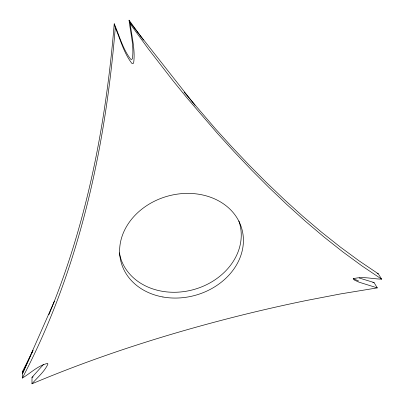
<?xml version="1.0" encoding="UTF-8"?>
<svg xmlns="http://www.w3.org/2000/svg" width="404" height="404" viewBox="0 0 404 404"><rect width="100%" height="100%" fill="white"/><g stroke="black" fill="none" stroke-linecap="round" stroke-linejoin="round"><path stroke-width="0.61" d="M359.227 278.013L374.033 282.532L377.275 287.89L340.623 293.905L306.394 300.5A752.394 333.694 -17.6 0 0 242.865 314.862C171.038 332.714 100.232 355.066 31.987 383.8L31.992 377.346L43.622 364.337M31.987 383.8C37.4 377.412 44.455 371.826 47.909 364.065L47.637 363.413C38.138 365.388 30.603 373.19 22.361 378.033L22.457 371.579L30.81 355.015M143.41 40.041L129.073 20.2C130.477 32.916 134.194 45.874 132.411 58.691L131.664 59.484L130.608 59.136C122.665 48.798 119.372 35.638 114.226 23.811C106.055 123.094 87.269 222.397 48.899 314.696M114.226 23.811L115.266 27.704C105.399 148.596 79.058 269.978 22.361 378.033M54.419 301.147L22.427 373.72L29.391 358.439M29.911 357.308L30.941 355.045M31.456 353.909L33.007 350.515M31.078 354.444L32.951 350.465M22.457 371.579L23.427 370.907M31.992 377.346L33.148 376.871M372.857 282.709L374.033 282.532M184.093 92.147L215.443 128.8L231.876 146.899L248.92 164.867L266.468 182.517L284.431 199.677L302.732 216.206L321.311 231.977L340.123 246.9L359.141 260.878L378.336 273.836L381.639 279.149C372.402 278.977 362.423 276.094 353.455 278.725L353.601 279.356L354.571 280.139L358.954 282.149L377.275 287.89M377.084 273.72L378.336 273.836M353.182 278.634L358.484 280.921M381.639 279.149L362.322 266.16L343.178 252.147L324.235 237.183L305.525 221.352L287.087 204.752L268.988 187.517L251.298 169.776L234.113 151.707L217.534 133.497L186.693 97.566L172.72 80.376L148.47 49.051L130.3 24.038L129.073 20.2M129.684 22.109L194.996 105.227M115.266 27.704C120.468 39.637 123.786 52.919 131.82 63.347L132.886 63.696L133.643 62.898C135.461 49.96 131.714 36.875 130.3 24.038M238.87 221.033A61.984 51.197 -15.4 0 1 192.92 289.779A61.984 51.197 -15.4 0 1 119.342 252.843M162.933 296.99A62.635 51.47 -15.5 0 0 241.94 229.24A62.635 51.47 -15.5 0 0 139.668 210.933A62.635 51.47 -15.5 0 0 162.933 296.99"/></g></svg>
